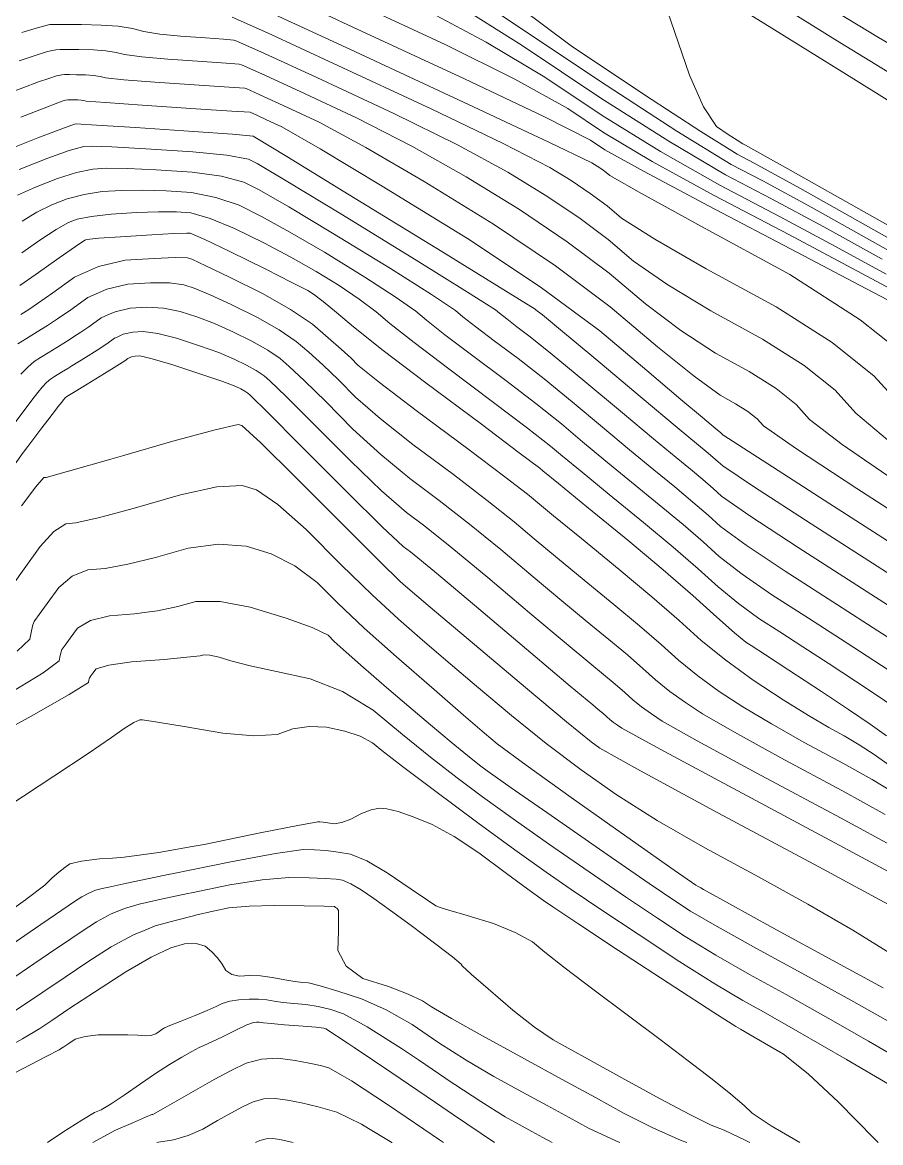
# Model space of a CAD drawing. Header units: inches. Extents: x 1337389 to 1347141, y 407035 to 414577.
# Drawn here: x 1341690.1 to 1341984.1, y 407035.3 to 407419.3 of the extents above; entities that cross this region are included whole.
import ezdxf

# ---------------------------------------------------------------- set-up
doc = ezdxf.new("R2010")
doc.units = ezdxf.units.IN
doc.header["$MEASUREMENT"] = 0
doc.layers.add('Topo', color=7, linetype='Continuous', lineweight=15, true_color=0x459900)

msp = doc.modelspace()

# ---------------------------------------------------------------- linework, layer by layer
at = {"layer": 'Topo'}
for p, q in [((1341718.5952, 407250.1641, 985), (1341719.102, 407250.301, 985)), ((1341825.7659, 407063.619, 1035), (1341835.157, 407057.2461, 1035))]:
    msp.add_line(p, q, dxfattribs=at)
for points, elevation in [([(1341776.8889, 407430.1019), (1341803.2378, 407417.6491), (1341841.5329, 407399.9331), (1341868.7009, 407387.026), (1341884.7419, 407378.9301), (1341889.6561, 407375.6431), (1341903.1171, 407368.1279), (1341925.1242, 407356.3832), (1341955.678, 407340.41), (1341976.9501, 407329.253), (1341988.9411, 407322.9111)], 890), ([(1341925.9221, 407430.329), (1341944.4411, 407418.8001), (1341971.5022, 407402.0041), (1341989.7611, 407390.6979)], 855), ([(1341805.3178, 407425.4009), (1341834.9792, 407411.6792), (1341858.845, 407399.7941), (1341876.9169, 407389.7461), (1341889.1951, 407381.5352), (1341905.919, 407371.5958), (1341927.0899, 407359.931), (1341952.7081, 407346.5379), (1341972.8479, 407335.8849), (1341987.51, 407327.9709)], 885), ([(1341828.425, 407423.4249), (1341848.99, 407412.562), (1341869.0931, 407400.562), (1341888.734, 407387.426), (1341908.7209, 407375.065), (1341929.0558, 407363.4778), (1341949.738, 407352.666), (1341968.745, 407342.517), (1341986.079, 407333.0321)], 880), ([(1341839.135, 407425.3301), (1341861.268, 407411.378), (1341888.2718, 407393.3181), (1341911.5242, 407378.5331), (1341931.022, 407367.0261), (1341946.7671, 407358.7939), (1341964.6431, 407349.1502), (1341984.6479, 407338.0919)], 875), ([(1341860.5191, 407424.422), (1341878.125, 407411.27), (1341903.6029, 407394.2299), (1341922.5459, 407381.847), (1341934.9542, 407374.1202), (1341940.8268, 407371.0499), (1341956.4381, 407362.414), (1341981.7862, 407348.2121), (1342016.8729, 407328.4452)], 865), ([(1341910.069, 407426.1111), (1341913.4689, 407416.1079), (1341918.6298, 407401.2099), (1341923.4251, 407390.3718), (1341927.8541, 407383.5939), (1341931.919, 407380.876), (1341934.941, 407378.9003), (1341936.9201, 407377.6679), (1341937.8571, 407377.178), (1341952.3351, 407369.0459), (1341980.3551, 407353.2719), (1342021.9169, 407329.8569)], 860), ([(1341947.2691, 407426.6761), (1341970.2259, 407412.4269), (1341986.591, 407402.3951)], 850), ([(1341991.533, 407287.447), (1341981.9398, 407298.064), (1341967.5499, 407309.5011), (1341948.362, 407321.7599), (1341924.3751, 407334.8409), (1341906.7231, 407344.968), (1341895.407, 407352.1407), (1341890.4261, 407356.3612), (1341884.6679, 407360.673), (1341878.131, 407365.0751), (1341870.8171, 407369.5679), (1341854.807, 407377.7482), (1341830.101, 407389.614), (1341796.6981, 407405.167), (1341773.987, 407415.652), (1341761.966, 407421.07)], 900), ([(1341995.302, 407302.9648), (1341977.174, 407317.3742), (1341953.0009, 407332.817), (1341922.7829, 407349.295), (1341902.2239, 407360.632), (1341891.323, 407366.827), (1341890.079, 407367.88), (1341888.642, 407368.956), (1341887.011, 407370.055), (1341885.185, 407371.1761), (1341870.4819, 407378.203), (1341842.9011, 407391.1358), (1341802.442, 407409.9739), (1341774.9331, 407422.6751)], 895), ([(1341853.4431, 407422.194), (1341887.8111, 407399.2092), (1341914.326, 407382.0019), (1341932.9879, 407370.573), (1341943.797, 407364.922), (1341960.5399, 407355.7821), (1341983.2169, 407343.1521), (1342011.828, 407327.0329)], 870), ([(1341968.9501, 407422.8509), (1341983.4212, 407414.0929), (1341993.5099, 407408.2789)], 845), ([(1341689.849, 407415.8282), (1341695.5671, 407417.5909), (1341699.4471, 407418.5089), (1341701.4899, 407418.5829), (1341705.103, 407418.5859), (1341710.287, 407418.519), (1341717.042, 407418.3809), (1341722.8538, 407417.945), (1341727.7241, 407417.21), (1341731.6521, 407416.1771), (1341737.1461, 407415.3001), (1341744.2071, 407414.5809), (1341752.834, 407414.018), (1341758.935, 407413.5511), (1341762.5101, 407413.1791), (1341763.5599, 407412.903), (1341773.041, 407408.6299), (1341790.9551, 407400.36), (1341817.3009, 407388.0931), (1341839.1319, 407377.2929), (1341856.4491, 407367.96), (1341869.2521, 407360.0952), (1341880.693, 407352.3891), (1341890.7731, 407344.8428), (1341899.4921, 407337.456), (1341911.2231, 407329.3029), (1341925.966, 407320.386), (1341943.7219, 407310.703), (1341957.927, 407301.6291), (1341968.579, 407293.1619), (1341975.6801, 407285.3029), (1341986.486, 407276.1649)], 905), ([(1341688.939, 407406.0599), (1341694.47, 407407.9677), (1341698.6561, 407409.2588), (1341701.497, 407409.9309), (1341702.993, 407409.9849), (1341705.6379, 407409.9869), (1341709.4331, 407409.938), (1341714.378, 407409.837), (1341718.633, 407409.5179), (1341722.1981, 407408.9803), (1341725.0739, 407408.224), (1341730.9539, 407407.461), (1341739.8379, 407406.6912), (1341751.7279, 407405.9161), (1341759.9099, 407405.3312), (1341764.385, 407404.9378), (1341765.1531, 407404.7359), (1341772.0949, 407401.6071), (1341785.2108, 407395.5518), (1341804.4999, 407386.5709), (1341823.457, 407376.837), (1341842.081, 407366.3521), (1341860.3729, 407355.1149), (1341876.7191, 407344.1059), (1341891.1198, 407333.324), (1341903.5761, 407322.77), (1341915.722, 407313.639), (1341927.5581, 407305.931), (1341939.083, 407299.6462), (1341948.303, 407293.756), (1341955.218, 407288.2599), (1341959.827, 407283.1591), (1341970.9219, 407274.6081), (1341988.5039, 407262.606)], 910), ([(1341682.879, 407394.0798), (1341690.1801, 407396.8889), (1341695.5851, 407398.8981), (1341699.092, 407400.108), (1341701.7459, 407400.9261), (1341703.5468, 407401.3533), (1341704.4952, 407401.387), (1341706.1729, 407401.388), (1341708.5791, 407401.3569), (1341711.7141, 407401.2932), (1341714.4121, 407401.0909), (1341716.6731, 407400.75), (1341718.496, 407400.27), (1341724.7621, 407399.621), (1341735.4701, 407398.8021), (1341750.6209, 407397.814), (1341760.8851, 407397.112), (1341766.26, 407396.697), (1341766.7471, 407396.569), (1341771.15, 407394.585), (1341779.467, 407390.745), (1341791.7, 407385.0491), (1341807.7819, 407376.3821), (1341827.713, 407364.7442), (1341851.4931, 407350.136), (1341872.7439, 407335.823), (1341891.467, 407321.8062), (1341907.6609, 407308.0849), (1341920.222, 407297.9749), (1341929.1489, 407291.4769), (1341934.4441, 407288.5889), (1341938.6801, 407285.883), (1341941.8561, 407283.3581), (1341943.9739, 407281.0149), (1341955.359, 407273.05), (1341976.011, 407259.4631), (1342005.9311, 407240.2542)], 915), ([(1341689.569, 407386.8399), (1341697.516, 407389.934), (1341702.23, 407391.7369), (1341703.7131, 407392.248), (1341704.8362, 407392.5941), (1341705.5969, 407392.7741), (1341705.9982, 407392.7888), (1341706.707, 407392.7888), (1341707.725, 407392.7761), (1341709.0509, 407392.749), (1341710.1911, 407392.664), (1341711.147, 407392.5202), (1341711.9181, 407392.317), (1341718.5699, 407391.781), (1341731.102, 407390.9131), (1341749.515, 407389.7121), (1341761.859, 407388.893), (1341768.1349, 407388.4561), (1341768.341, 407388.4021), (1341770.2038, 407387.5629), (1341773.724, 407385.938), (1341778.9, 407383.527), (1341792.107, 407375.927), (1341813.3451, 407363.1369), (1341842.6141, 407345.1558), (1341867.4839, 407328.629), (1341887.9559, 407313.5561), (1341904.0299, 407299.937), (1341915.736, 407290.0259), (1341923.073, 407283.825), (1341926.0411, 407281.3329), (1341928.1349, 407279.5781), (1341929.3542, 407278.5599), (1341929.6978, 407278.2801), (1341929.9939, 407278.0321), (1341930.2421, 407277.8169), (1341930.4419, 407277.635), (1341941.954, 407270.2089), (1341964.779, 407255.537), (1341998.9161, 407233.6201)], 920), ([(1341989.0581, 407228.9672), (1341960.3159, 407247.4201), (1341940.6432, 407260.186), (1341930.0412, 407267.2649), (1341928.5079, 407268.658), (1341926.6079, 407270.3021), (1341924.3421, 407272.1981), (1341921.7081, 407274.3458), (1341914.4158, 407280.4259), (1341902.464, 407290.439), (1341885.8529, 407304.3838), (1341874.4581, 407313.9209), (1341868.278, 407319.0499), (1341867.313, 407319.7689), (1341866.5709, 407320.334), (1341866.051, 407320.744), (1341865.7541, 407320.999), (1341854.987, 407327.6619), (1341833.7501, 407340.731), (1341802.0439, 407360.2091), (1341780.6982, 407373.297), (1341769.7129, 407379.996), (1341769.088, 407380.3051), (1341762.0677, 407380.943), (1341748.652, 407381.9081), (1341728.8399, 407383.1999), (1341715.4509, 407384.0512), (1341708.4841, 407384.4599), (1341707.939, 407384.4258), (1341703.5679, 407382.832), (1341695.3711, 407379.6771), (1341683.3481, 407374.9621)], 925), ([(1341688.961, 407368.887), (1341698.7289, 407372.7179), (1341706.1021, 407375.325), (1341711.08, 407376.707), (1341713.664, 407376.8659), (1341720.7512, 407376.622), (1341732.342, 407375.975), (1341748.438, 407374.9249), (1341760.158, 407373.734), (1341767.5039, 407372.402), (1341770.475, 407370.929), (1341781.042, 407364.6728), (1341799.2041, 407353.6329), (1341824.963, 407337.809), (1341842.605, 407326.8571), (1341852.131, 407320.7779), (1341853.5412, 407319.5701), (1341856.004, 407317.6281), (1341859.52, 407314.9522), (1341864.0891, 407311.5418), (1341871.6329, 407305.4929), (1341882.1518, 407296.8041), (1341895.646, 407285.475), (1341906.283, 407276.584), (1341914.0631, 407270.1321), (1341918.9862, 407266.1169), (1341923.223, 407262.573), (1341926.774, 407259.4989), (1341929.6399, 407256.8959), (1341939.332, 407250.1631), (1341955.8521, 407239.303), (1341979.199, 407224.3129), (1341996.0629, 407213.4711)], 930), ([(1341688.423, 407360.0349), (1341694.5751, 407362.8121), (1341702.0869, 407365.7591), (1341708.6359, 407367.8171), (1341714.221, 407368.9891), (1341718.8429, 407369.2729), (1341726.0511, 407369.1932), (1341735.8441, 407368.7499), (1341748.2228, 407367.9421), (1341758.2479, 407366.5251), (1341765.92, 407364.4981), (1341771.2371, 407361.8631), (1341781.385, 407356.0491), (1341796.365, 407347.0571), (1341816.1751, 407334.887), (1341830.2232, 407326.053), (1341838.508, 407320.5559), (1341841.0299, 407318.395), (1341845.4359, 407314.9211), (1341851.7261, 407310.1339), (1341859.8998, 407304.0349), (1341868.8079, 407297.0641), (1341878.451, 407289.223), (1341888.828, 407280.5111), (1341898.1499, 407272.7431), (1341906.4169, 407265.9171), (1341913.6299, 407260.0359), (1341919.8369, 407254.843), (1341925.0399, 407250.34), (1341929.2391, 407246.5261), (1341938.0219, 407240.1409), (1341951.3889, 407231.1861), (1341969.3409, 407219.66), (1341983.2151, 407210.7292), (1341993.0109, 407204.3921)], 935), ([(1341689.9861, 407351.161), (1341695.0359, 407354.192), (1341700.189, 407356.738), (1341705.4458, 407358.799), (1341711.1702, 407360.3098), (1341717.363, 407361.2699), (1341724.0231, 407361.68), (1341731.351, 407361.764), (1341739.346, 407361.5241), (1341748.0088, 407360.9591), (1341756.3389, 407359.3161), (1341764.3352, 407356.595), (1341771.999, 407352.796), (1341781.7279, 407347.4249), (1341793.525, 407340.4809), (1341807.3879, 407331.9651), (1341817.8408, 407325.2488), (1341824.8849, 407320.335), (1341828.52, 407317.2199), (1341834.869, 407312.2139), (1341843.933, 407305.317), (1341855.7109, 407296.527), (1341865.984, 407288.6351), (1341874.7499, 407281.6419), (1341882.01, 407275.547), (1341890.0171, 407268.9011), (1341898.7719, 407261.7031), (1341908.2738, 407253.9549), (1341916.452, 407247.1139), (1341923.307, 407241.1811), (1341928.8378, 407236.1561), (1341936.7109, 407230.118), (1341946.9261, 407223.0681), (1341959.4828, 407215.006), (1341970.3681, 407207.9871), (1341979.5798, 407202.0101), (1341987.119, 407197.0751)], 940), ([(1341689.8811, 407340.305), (1341696.3421, 407344.8959), (1341701.6489, 407348.3481), (1341705.803, 407350.6631), (1341708.804, 407351.8399), (1341713.704, 407352.8029), (1341720.5041, 407353.552), (1341729.203, 407354.0862), (1341736.651, 407354.3352), (1341742.8479, 407354.299), (1341747.7948, 407353.976), (1341754.429, 407352.1069), (1341762.7511, 407348.6911), (1341772.7611, 407343.729), (1341782.0721, 407338.801), (1341790.6849, 407333.9051), (1341798.5999, 407329.0431), (1341805.4589, 407324.4451), (1341811.262, 407320.1131), (1341816.009, 407316.046), (1341824.3022, 407309.5081), (1341836.139, 407300.4991), (1341851.522, 407289.019), (1341863.1589, 407280.2071), (1341871.0489, 407274.061), (1341875.1921, 407270.583), (1341881.884, 407265.0589), (1341891.126, 407257.4891), (1341902.9179, 407247.8729), (1341913.067, 407239.3839), (1341921.5733, 407232.022), (1341928.4371, 407225.7861), (1341935.3999, 407220.0959), (1341942.4619, 407214.951), (1341949.6251, 407210.3531), (1341957.5199, 407205.245), (1341966.1481, 407199.6279), (1341975.51, 407193.5013), (1341983.2891, 407188.3169), (1341989.4878, 407184.076)], 945), ([(1341986.1141, 407174.7291), (1341980.598, 407178.6681), (1341973.194, 407183.7338), (1341963.9, 407189.926), (1341952.717, 407197.245), (1341944.6719, 407202.503), (1341939.767, 407205.6991), (1341937.9991, 407206.8341), (1341934.0889, 407210.073), (1341928.0361, 407215.4159), (1341919.8389, 407222.8622), (1341909.6809, 407231.655), (1341897.5623, 407241.7919), (1341883.4811, 407253.2751), (1341873.751, 407261.217), (1341868.374, 407265.6191), (1341867.347, 407266.4811), (1341860.3341, 407271.778), (1341847.3339, 407281.5121), (1341828.3461, 407295.681), (1341813.7338, 407306.801), (1341803.4991, 407314.8709), (1341797.64, 407319.8919), (1341793.078, 407323.6409), (1341789.8132, 407326.1211), (1341787.8451, 407327.3289), (1341782.4151, 407330.1769), (1341773.5218, 407334.6631), (1341761.1671, 407340.7882), (1341752.5199, 407344.898), (1341747.5811, 407346.993), (1341746.3501, 407347.073), (1341741.9509, 407346.907), (1341734.3821, 407346.493), (1341723.645, 407345.8331), (1341716.2381, 407345.295), (1341712.1621, 407344.88), (1341711.417, 407344.5879), (1341708.2618, 407342.5051), (1341702.698, 407338.6302), (1341694.7241, 407332.965), (1341689.2201, 407329.0652)], 950), ([(1341987.027, 407164.6572), (1341981.9478, 407168.284), (1341976.8079, 407171.642), (1341971.609, 407174.7329), (1341966.3501, 407177.5551), (1341959.412, 407181.683), (1341950.7941, 407187.1169), (1341940.4959, 407193.8571), (1341931.115, 407200.636), (1341922.652, 407207.4542), (1341915.1051, 407214.3121), (1341905.749, 407222.4099), (1341894.5852, 407231.7492), (1341881.612, 407242.3291), (1341872.0389, 407250.1641), (1341865.8639, 407255.2528), (1341863.0889, 407257.5981), (1341855.3559, 407263.5511), (1341842.6649, 407273.113), (1341825.017, 407286.2839), (1341812.4701, 407295.8499), (1341805.0229, 407301.8111), (1341802.678, 407304.167), (1341799.2991, 407307.2941), (1341794.8851, 407311.1909), (1341789.437, 407315.8591), (1341781.975, 407320.87), (1341772.5, 407326.223), (1341761.0109, 407331.9179), (1341752.875, 407335.87), (1341748.0929, 407338.0792), (1341746.665, 407338.545), (1341742.3839, 407338.65), (1341735.252, 407338.3961), (1341725.2679, 407337.7819), (1341716.141, 407335.6179), (1341707.872, 407331.9032), (1341700.461, 407326.637), (1341695.2372, 407322.9538), (1341692.201, 407320.8528), (1341691.3521, 407320.333), (1341689.5249, 407319.1971)], 955), ([(1341688.5141, 407309.0559), (1341691.49, 407310.9211), (1341694.178, 407312.596), (1341696.579, 407314.0791), (1341698.6931, 407315.3719), (1341702.0439, 407317.6139), (1341706.633, 407320.805), (1341712.46, 407324.945), (1341718.961, 407327.865), (1341726.1371, 407329.5671), (1341733.9871, 407330.0499), (1341740.4081, 407329.9839), (1341745.401, 407329.3711), (1341748.9661, 407328.209), (1341754.3529, 407325.9419), (1341761.5631, 407322.5691), (1341770.596, 407318.092), (1341778.046, 407313.8831), (1341783.912, 407309.944), (1341788.196, 407306.2739), (1341793.0009, 407301.8679), (1341798.3271, 407296.7279), (1341804.1741, 407290.853), (1341812.6971, 407283.4861), (1341823.8961, 407274.6239), (1341837.7701, 407264.2699), (1341849.3241, 407255.4211), (1341858.557, 407248.077), (1341865.4689, 407242.2371), (1341873.4771, 407235.5712), (1341882.579, 407228.0801), (1341892.777, 407219.7642), (1341901.5529, 407212.423), (1341908.907, 407206.0571), (1341914.84, 407200.6661), (1341921.4931, 407195.3058), (1341928.8671, 407189.978), (1341936.961, 407184.6792), (1341946.7159, 407178.8079), (1341958.1309, 407172.3649), (1341971.206, 407165.3479), (1341981.254, 407159.7201), (1341988.2739, 407155.4799)], 960), ([(1341719.3011, 407318.9979), (1341721.7821, 407320.1131), (1341727.0061, 407321.352), (1341732.722, 407321.7041), (1341738.4321, 407321.319), (1341744.1379, 407320.1969), (1341749.8382, 407318.339), (1341755.831, 407316.014), (1341762.1161, 407313.2211), (1341768.692, 407309.9612), (1341774.1171, 407306.8958), (1341778.388, 407304.0281), (1341781.507, 407301.3559), (1341786.7031, 407296.4431), (1341793.975, 407289.2899), (1341803.325, 407279.8959), (1341812.925, 407271.1211), (1341822.775, 407262.9649), (1341832.875, 407255.4281), (1341843.2908, 407247.291), (1341854.0239, 407238.555), (1341865.0739, 407229.22), (1341874.915, 407220.979), (1341883.5462, 407213.8321), (1341890.9692, 407207.778), (1341897.3571, 407202.435), (1341902.709, 407197.8018), (1341907.0269, 407193.8779), (1341911.8699, 407189.977), (1341917.2369, 407186.098), (1341923.129, 407182.242), (1341934.021, 407175.9339), (1341949.9121, 407167.174), (1341970.8029, 407155.963), (1341985.699, 407147.7968)], 965), ([(1341710.1009, 407313.1271), (1341712.8058, 407314.972), (1341717.0481, 407317.986), (1341719.3011, 407318.9979)], 965), ([(1341689.553, 407298.6861), (1341691.8579, 407301.1381), (1341694.0951, 407303.0429), (1341696.2612, 407304.401), (1341698.8319, 407305.9949), (1341701.8061, 407307.825), (1341705.1851, 407309.891), (1341708.8509, 407312.274), (1341710.1009, 407313.1271)], 965), ([(1341722.241, 407311.2989), (1341724.6021, 407312.3611), (1341727.8762, 407313.137), (1341731.4571, 407313.357), (1341736.456, 407312.653), (1341742.8742, 407311.023), (1341750.7111, 407308.4689), (1341757.3089, 407306.085), (1341762.668, 407303.8719), (1341766.789, 407301.8291), (1341770.187, 407299.9091), (1341772.8641, 407298.1119), (1341774.8181, 407296.438), (1341780.4051, 407291.0178), (1341789.6241, 407281.8511), (1341802.4761, 407268.9391), (1341813.1531, 407258.757), (1341821.6541, 407251.3052), (1341827.979, 407246.585), (1341837.259, 407239.161), (1341849.4922, 407229.0339), (1341864.6789, 407216.2029), (1341876.353, 407206.3861), (1341884.5132, 407199.5831), (1341889.1609, 407195.793), (1341893.1599, 407192.4471), (1341896.5119, 407189.5457), (1341899.2152, 407187.09), (1341902.247, 407184.647), (1341905.6079, 407182.2189), (1341909.2968, 407179.804), (1341921.3251, 407173.059), (1341941.6929, 407161.9839), (1341970.3999, 407146.5781), (1341990.145, 407135.8739)], 970), ([(1341705.609, 407300.6969), (1341707.0331, 407301.571), (1341711.677, 407304.4111), (1341715.658, 407306.934), (1341718.978, 407309.1401), (1341721.6361, 407311.0281), (1341722.241, 407311.2989)], 970), ([(1341702.238, 407287.496), (1341703.508, 407289.1559), (1341704.1083, 407289.9141), (1341704.691, 407290.534), (1341705.2569, 407291.0162), (1341705.805, 407291.3591), (1341708.139, 407292.793), (1341712.26, 407295.3159), (1341718.168, 407298.9301), (1341722.4651, 407301.5942), (1341725.15, 407303.3068), (1341726.2238, 407304.0701), (1341727.422, 407304.6079), (1341728.7449, 407304.922), (1341730.192, 407305.0112), (1341731.2919, 407304.7479)], 975), ([(1341731.2919, 407304.7479), (1341734.4798, 407303.9872), (1341741.6111, 407301.85), (1341751.583, 407298.5991), (1341758.787, 407296.1571), (1341763.221, 407294.5241), (1341764.8851, 407293.6979), (1341766.258, 407292.9231), (1341767.3389, 407292.197), (1341768.1291, 407291.52), (1341774.1069, 407285.592), (1341785.273, 407274.4129), (1341801.6269, 407257.981), (1341813.3801, 407246.392), (1341820.533, 407239.6461), (1341823.084, 407237.742), (1341831.2268, 407231.031), (1341844.9599, 407219.512), (1341864.2839, 407203.1871), (1341877.791, 407191.7941), (1341885.4809, 407185.334), (1341887.3532, 407183.8072), (1341888.964, 407182.46), (1341890.314, 407181.2909), (1341891.403, 407180.3009), (1341892.6249, 407179.3169), (1341893.9781, 407178.3389), (1341895.464, 407177.366), (1341908.6299, 407170.1852), (1341933.4741, 407156.7929), (1341969.997, 407137.1931), (1341994.5899, 407123.952)], 975), ([(1341687.4099, 407282.0369), (1341690.6319, 407286.2901), (1341693.2759, 407289.7519), (1341695.3432, 407292.4221), (1341696.8297, 407294.3), (1341698.2751, 407295.8361), (1341699.6759, 407297.029), (1341701.033, 407297.8799), (1341703.4859, 407299.3938), (1341705.609, 407300.6969)], 970), ([(1341696.7511, 407280.272), (1341698.808, 407282.9869), (1341701.7411, 407286.847), (1341702.238, 407287.496)], 975), ([(1341724.3169, 407270.6862), (1341741.5739, 407275.6781), (1341756.1449, 407279.656), (1341764.0288, 407281.4629), (1341765.2251, 407281.0971), (1341771.726, 407275.1231), (1341783.532, 407263.54), (1341800.6421, 407246.3479), (1341812.6501, 407234.364), (1341819.5579, 407227.588), (1341821.363, 407226.021), (1341829.1121, 407219.4469), (1341842.803, 407207.865), (1341862.4379, 407191.2779), (1341876.5069, 407179.5291), (1341885.0089, 407172.6179), (1341887.946, 407170.5472), (1341901.9179, 407162.718), (1341926.9261, 407149.1309), (1341962.9681, 407129.7881), (1341988.1359, 407116.194)], 980), ([(1341686.0779, 407265.8679), (1341688.136, 407268.7492), (1341690.356, 407271.847), (1341690.4822, 407272.0061), (1341691.9329, 407273.916), (1341694.7079, 407277.5762), (1341696.7511, 407280.272)], 975), ([(1341692.2171, 407256.9121), (1341694.5421, 407259.995), (1341697.3849, 407263.243), (1341698.2211, 407263.311), (1341705.864, 407265.405), (1341720.3149, 407269.5279), (1341724.3169, 407270.6862)], 980), ([(1341719.102, 407250.301), (1341727.9751, 407252.6911), (1341744.2198, 407257.391), (1341756.687, 407260.025), (1341765.375, 407260.5921), (1341770.2841, 407259.0938), (1341777.592, 407254.0408), (1341787.2979, 407245.4331), (1341799.4029, 407233.2699), (1341809.9331, 407223.026), (1341818.887, 407214.701), (1341826.2651, 407208.295), (1341835.178, 407200.6499), (1341845.6269, 407191.7659), (1341857.6099, 407181.6419), (1341869.587, 407172.0801), (1341881.556, 407163.08), (1341893.5191, 407154.643), (1341907.633, 407145.7231), (1341923.898, 407136.3219), (1341942.314, 407126.4382), (1341959.2201, 407117.0151), (1341974.6161, 407108.055), (1341988.501, 407099.5549)], 985), ([(1341689.693, 407253.565), (1341692.2171, 407256.9121)], 980), ([(1341686.9569, 407226.8389), (1341690.6859, 407232.0239), (1341696.0881, 407239.5969), (1341700.8269, 407244.7359), (1341704.9029, 407247.4429), (1341708.3158, 407247.717), (1341716.0069, 407249.4671), (1341718.5952, 407250.1641)], 985), ([(1341688.2671, 407203.739), (1341692.5891, 407207.848), (1341693.1677, 407210.755), (1341693.6471, 407212.7929), (1341694.0281, 407213.9611), (1341694.3081, 407214.2609), (1341695.811, 407216.305), (1341698.5359, 407220.0941), (1341702.484, 407225.628), (1341707.1119, 407229.4769), (1341712.421, 407231.643), (1341718.4111, 407232.124), (1341726.1492, 407233.528), (1341735.6339, 407235.855), (1341746.8659, 407239.1039), (1341757.228, 407240.3932), (1341766.721, 407239.7219), (1341775.3431, 407237.0899), (1341783.4582, 407232.9581), (1341791.0651, 407227.3251), (1341798.1649, 407220.1912), (1341807.215, 407211.688), (1341818.2159, 407201.8139), (1341831.1671, 407190.5698), (1341841.2449, 407181.8541), (1341848.45, 407175.6661), (1341852.7821, 407172.0061), (1341862.667, 407164.6309), (1341878.1031, 407153.5431), (1341899.092, 407138.7391), (1341913.3471, 407128.7289), (1341920.8698, 407123.5117), (1341921.6588, 407123.088), (1341922.5161, 407122.6028), (1341923.439, 407122.0579), (1341924.4301, 407121.4518), (1341932.3679, 407117.0872), (1341947.2539, 407108.964), (1341969.0878, 407097.082), (1341985.015, 407088.361)], 990), ([(1341786.1149, 407213.03), (1341780.4021, 407215.0869), (1341768.0672, 407218.852), (1341757.77, 407220.7621), (1341749.5119, 407220.818), (1341743.293, 407219.0179), (1341736.291, 407217.5889), (1341732.6941, 407217.0999)], 995), ([(1341732.6941, 407217.0999), (1341728.5068, 407216.531), (1341719.9391, 407215.8419), (1341713.397, 407214.2178), (1341708.8791, 407211.6589), (1341706.3859, 407208.1639), (1341704.6641, 407205.771), (1341703.7151, 407204.4798), (1341703.5379, 407204.2909), (1341703.2981, 407203.5519), (1341702.9948, 407202.265), (1341702.6292, 407200.4289), (1341697.172, 407196.3292), (1341686.622, 407189.9659), (1341670.9811, 407181.3391), (1341658.3429, 407174.4811), (1341648.709, 407169.3911), (1341642.077, 407166.0699), (1341632.4959, 407162.1759), (1341619.965, 407157.7079), (1341606.2359, 407153.2369)], 995), ([(1341987.4932, 407076.4571), (1341974.931, 407083.5539), (1341959.6511, 407091.9999), (1341941.654, 407101.7939), (1341928.106, 407109.339), (1341919.008, 407114.636), (1341914.3601, 407117.6848), (1341904.8478, 407124.162), (1341890.4699, 407134.0682), (1341871.2289, 407147.403), (1341857.5209, 407156.9471), (1341849.346, 407162.6997), (1341846.7059, 407164.6618), (1341842.5769, 407167.947), (1341836.9579, 407172.5538), (1341829.851, 407178.4831), (1341822.4771, 407184.725), (1341814.8359, 407191.2779), (1341806.9279, 407198.1432), (1341800.958, 407203.4221), (1341796.9259, 407207.1132), (1341794.8319, 407209.217), (1341789.3241, 407211.8749), (1341786.1149, 407213.03)], 995), ([(1341673.566, 407170.7618), (1341693.0419, 407181.5039), (1341706.076, 407188.92), (1341712.6699, 407193.0112), (1341712.8218, 407193.7761), (1341712.949, 407194.3121), (1341713.049, 407194.62), (1341713.122, 407194.699), (1341713.518, 407195.237), (1341714.2349, 407196.2339), (1341715.274, 407197.69), (1341719.6821, 407198.9601), (1341727.4571, 407200.0419), (1341738.602, 407200.9379), (1341746.433, 407201.6511), (1341750.9521, 407202.182), (1341752.1579, 407202.5309), (1341754.3171, 407202.3499), (1341757.429, 407201.639), (1341761.4931, 407200.399), (1341768.0561, 407198.7601), (1341777.1179, 407196.723), (1341788.6779, 407194.288), (1341799.7218, 407189.8809), (1341810.25, 407183.5008), (1341820.2612, 407175.1489), (1341829.844, 407167.419), (1341838.9988, 407160.3109), (1341847.7272, 407153.8238), (1341858.1801, 407146.2868), (1341870.36, 407137.6999), (1341884.267, 407128.0631), (1341896.7091, 407119.5581), (1341907.688, 407112.1861), (1341917.2009, 407105.946), (1341927.7278, 407099.5082), (1341939.2691, 407092.8738), (1341951.822, 407086.0431), (1341965.3829, 407078.457), (1341979.9519, 407070.115), (1341995.5279, 407061.019)], 1000), ([(1341685.368, 407150.7712), (1341700.8069, 407160.91), (1341712.553, 407168.697), (1341720.606, 407174.1322), (1341724.9652, 407177.2169), (1341728.1899, 407179.261), (1341730.281, 407180.2641), (1341731.2379, 407180.2269), (1341736.3049, 407179.4391), (1341745.4829, 407177.8979), (1341758.771, 407175.6048), (1341769.399, 407174.7082), (1341777.3681, 407175.206), (1341782.678, 407177.099), (1341788.31, 407177.9198), (1341794.2663, 407177.67), (1341800.545, 407176.3471), (1341805.804, 407174.57), (1341810.0421, 407172.3392), (1341813.261, 407169.6539), (1341820.3441, 407164.194), (1341831.2929, 407155.959), (1341846.107, 407144.9481), (1341858.84, 407135.6278), (1341869.4919, 407127.998), (1341878.0631, 407122.0579), (1341888.5709, 407114.9539), (1341901.0151, 407106.6862), (1341915.395, 407097.2551), (1341927.351, 407089.677), (1341936.8829, 407083.9541), (1341943.9931, 407080.0859), (1341955.8349, 407073.3591), (1341972.4111, 407063.7731), (1341993.72, 407051.3289)], 1005), ([(1341748.2691, 407136.7909), (1341752.385, 407137.5269), (1341771.517, 407141.4199), (1341784.4858, 407144.011), (1341791.2939, 407145.3002), (1341791.9401, 407145.2881), (1341793.08, 407145.1629), (1341794.712, 407144.9251), (1341796.8379, 407144.5741), (1341799.4739, 407144.9849), (1341802.6199, 407146.158), (1341806.2771, 407148.0931), (1341809.556, 407149.335), (1341812.458, 407149.8861), (1341814.9839, 407149.745), (1341818.828, 407148.7699), (1341823.992, 407146.9601), (1341830.474, 407144.315), (1341837.955, 407140.2028), (1341846.4341, 407134.626), (1341855.9109, 407127.5821), (1341863.307, 407122.139), (1341868.6238, 407118.295), (1341871.8599, 407116.0528), (1341880.4329, 407110.35), (1341894.3419, 407101.1869), (1341913.5878, 407088.5642), (1341926.973, 407079.846), (1341934.4981, 407075.035), (1341936.1631, 407074.1291), (1341939.4509, 407072.253), (1341944.362, 407069.4071), (1341950.8951, 407065.5919), (1341959.3549, 407058.8421), (1341969.7391, 407049.157), (1341982.0501, 407036.5381), (1341983.2663, 407035.2906)], 1010), ([(1341720.897, 407132.812), (1341724.8792, 407133.0767), (1341736.8389, 407134.746), (1341748.2691, 407136.7909)], 1010), ([(1341956.4175, 407035.2906), (1341946.6439, 407041.031), (1341940.1679, 407045.3469), (1341937.377, 407048.008), (1341932.7838, 407051.8959), (1341926.3891, 407057.0101), (1341918.1919, 407063.3509), (1341908.6558, 407070.6101), (1341897.7811, 407078.787), (1341885.5681, 407087.8828), (1341876.0009, 407095.129), (1341869.0811, 407100.5239), (1341864.8079, 407104.069), (1341858.9431, 407107.346), (1341851.485, 407110.3551), (1341842.4351, 407113.0961), (1341836.235, 407114.992), (1341832.8861, 407116.0419), (1341832.3861, 407116.2449), (1341832.0241, 407116.3831), (1341831.799, 407116.4541), (1341831.7108, 407116.4589), (1341828.8808, 407118.3551), (1341823.311, 407122.1421), (1341814.9991, 407127.8199), (1341808.0471, 407131.838), (1341802.4561, 407134.1961), (1341798.2259, 407134.895), (1341794.124, 407135.3839), (1341790.1509, 407135.665), (1341786.3061, 407135.737), (1341776.7649, 407134.3661), (1341761.5281, 407131.55), (1341741.2901, 407127.4321)], 1015), ([(1341691.132, 407118.5539), (1341691.181, 407118.5881), (1341697.7239, 407123.5518), (1341700.2691, 407126.012), (1341702.5559, 407128.039), (1341704.586, 407129.635), (1341706.358, 407130.799), (1341710.3308, 407131.7601), (1341716.5051, 407132.519), (1341720.897, 407132.812)], 1010), ([(1341741.2901, 407127.4321), (1341740.5939, 407127.29), (1341725.887, 407124.2441), (1341719.68, 407122.9009)], 1015), ([(1341939.3067, 407035.2906), (1341937.9609, 407035.9999), (1341930.5651, 407039.5879), (1341926.123, 407041.307), (1341918.7892, 407044.8722), (1341908.5608, 407050.2839), (1341895.4399, 407057.541), (1341884.9541, 407063.3271), (1341877.103, 407067.642), (1341871.8872, 407070.4849), (1341865.566, 407074.822), (1341858.1399, 407080.652), (1341849.6098, 407087.974), (1341843.8139, 407093.05), (1341840.7529, 407095.8791), (1341840.4261, 407096.462), (1341837.4012, 407098.952), (1341831.679, 407103.351), (1341823.2588, 407109.6581), (1341816.1999, 407114.85), (1341810.504, 407118.926), (1341806.1691, 407121.8871), (1341802.5651, 407123.9789), (1341799.6909, 407125.202), (1341797.548, 407125.5561), (1341793.7711, 407125.836), (1341788.361, 407126.042), (1341781.3179, 407126.1741), (1341772.2419, 407125.3711), (1341761.1331, 407123.6331), (1341747.991, 407120.9581), (1341746.693, 407120.68)], 1020), ([(1341719.68, 407122.9009), (1341717.4069, 407122.4099), (1341715.154, 407121.79), (1341712.8279, 407120.839), (1341710.4289, 407119.5581), (1341707.957, 407117.9461), (1341701.44, 407113.5321), (1341696.3799, 407110.075)], 1015), ([(1341746.693, 407120.68), (1341737.6499, 407118.7409), (1341730.1109, 407116.9801), (1341725.793, 407115.7899)], 1020), ([(1341672.9071, 407105.8159), (1341680.6389, 407111.12), (1341691.132, 407118.5539)], 1010), ([(1341917.7952, 407035.2906), (1341915.849, 407036.044), (1341906.089, 407040.367), (1341896.286, 407045.251), (1341886.44, 407050.6971), (1341875.06, 407056.953), (1341862.144, 407064.0201), (1341847.694, 407071.899), (1341837.055, 407077.8332), (1341830.2279, 407081.8239), (1341827.2131, 407083.8701), (1341822.2899, 407086.181), (1341815.4593, 407088.756), (1341806.7221, 407091.595), (1341800.958, 407095.7171), (1341798.1681, 407101.1209), (1341798.351, 407107.8061), (1341798.4131, 407112.3722), (1341798.3529, 407114.817), (1341798.1701, 407115.142), (1341797.975, 407115.4139), (1341797.767, 407115.6331), (1341797.545, 407115.7989), (1341797.3599, 407115.9359), (1341797.2101, 407116.0429), (1341797.0959, 407116.121), (1341797.0009, 407116.176), (1341796.9259, 407116.2081), (1341796.8691, 407116.217), (1341793.418, 407116.2872), (1341786.571, 407116.4189), (1341776.3299, 407116.6111), (1341767.7189, 407116.377), (1341760.7381, 407115.715), (1341755.3879, 407114.6269), (1341749.4139, 407113.238), (1341748.6761, 407113.0491)], 1025), ([(1341725.793, 407115.7899), (1341725.3729, 407115.675), (1341720.481, 407113.6749), (1341715.4351, 407110.9799), (1341710.2349, 407107.5889), (1341703.0721, 407102.7932), (1341701.534, 407101.7482)], 1020), ([(1341748.6761, 407113.0491), (1341742.8149, 407111.549), (1341735.5908, 407109.559), (1341732.3039, 407108.215)], 1025), ([(1341732.3039, 407108.215), (1341728.1331, 407106.51), (1341720.4411, 407102.401), (1341712.514, 407097.233), (1341704.7041, 407092.0549), (1341697.013, 407086.8699), (1341689.44, 407081.6748), (1341681.866, 407076.9178), (1341674.292, 407072.598), (1341666.7179, 407068.7159), (1341656.9239, 407064.3141), (1341644.91, 407059.3949), (1341630.677, 407053.956), (1341619.0261, 407049.018), (1341609.9561, 407044.5789), (1341603.4681, 407040.641), (1341597.899, 407037.5799), (1341593.248, 407035.397), (1341592.9436, 407035.2906)], 1025), ([(1341696.3799, 407110.075), (1341690.877, 407106.3149), (1341678.0449, 407097.5139)], 1015), ([(1341682.178, 407066.564), (1341690.0569, 407070.838), (1341696.025, 407074.3651), (1341700.0808, 407077.147), (1341706.3372, 407081.317), (1341714.7919, 407086.876), (1341725.4459, 407093.8231), (1341734.136, 407098.8909), (1341740.8589, 407102.0809), (1341745.6169, 407103.3911), (1341749.5512, 407103.5901), (1341752.6621, 407102.6769), (1341754.9498, 407100.6529), (1341756.9019, 407098.5819), (1341758.521, 407096.4638), (1341759.8039, 407094.2991), (1341761.7979, 407092.924), (1341764.5031, 407092.3391), (1341767.919, 407092.5449), (1341771.6327, 407092.4111), (1341775.644, 407091.937), (1341779.9519, 407091.1249), (1341783.463, 407090.536), (1341786.1781, 407090.1701), (1341788.094, 407090.0269), (1341792.0791, 407089.0521), (1341798.1309, 407087.2449), (1341806.251, 407084.6061), (1341814.7279, 407080.7689), (1341823.561, 407075.731), (1341832.7512, 407069.495), (1341842.0921, 407063.5849), (1341851.5841, 407058.0011), (1341861.227, 407052.744), (1341869.846, 407048.028), (1341877.4401, 407043.852), (1341884.011, 407040.2181), (1341893.3891, 407035.8609), (1341894.757, 407035.2906)], 1030), ([(1341701.534, 407101.7482), (1341693.9452, 407096.5921), (1341685.6372, 407090.894)], 1020), ([(1341678.0579, 407054.3762), (1341690.0649, 407060.5311), (1341698.249, 407064.757), (1341702.6098, 407067.055), (1341703.149, 407067.4249), (1341704.2539, 407068.1571), (1341705.9269, 407069.254), (1341708.1651, 407070.714), (1341711.5221, 407071.702), (1341715.998, 407072.22), (1341721.5912, 407072.2669), (1341726.136, 407072.231), (1341729.631, 407072.112), (1341732.0771, 407071.911), (1341734.107, 407072.058), (1341735.7219, 407072.554), (1341736.92, 407073.3977), (1341737.815, 407074.0189), (1341738.4052, 407074.4171), (1341738.691, 407074.5928), (1341740.5958, 407075.391), (1341744.1211, 407076.813), (1341749.2638, 407078.8578), (1341753.3819, 407080.5689), (1341756.473, 407081.945), (1341758.539, 407082.9858), (1341761.1048, 407083.752), (1341764.172, 407084.2421), (1341767.7399, 407084.4562), (1341770.957, 407084.441), (1341773.824, 407084.1961), (1341776.34, 407083.7218), (1341779.4021, 407083.302), (1341783.011, 407082.9369), (1341787.1649, 407082.627), (1341791.4041, 407081.943), (1341795.7279, 407080.8842), (1341800.136, 407079.4521), (1341808.1971, 407075.021), (1341819.9091, 407067.5931), (1341825.7659, 407063.619)], 1035), ([(1341803.7629, 407067.8629), (1341801.6661, 407069.274), (1341794.0219, 407074.297), (1341793.3241, 407074.5241), (1341790.728, 407074.834), (1341786.2349, 407075.228), (1341779.8443, 407075.7049), (1341775.3411, 407076.0681), (1341772.728, 407076.3181), (1341772.0041, 407076.4551), (1341771.1789, 407076.525), (1341770.254, 407076.5291), (1341769.2271, 407076.4682), (1341766.953, 407075.6252), (1341763.4299, 407074.0011), (1341758.6601, 407071.5968), (1341754.9299, 407069.775), (1341752.2407, 407068.5359), (1341750.591, 407067.8801), (1341748.0709, 407066.5729), (1341744.6799, 407064.6161), (1341740.4192, 407062.007), (1341735.7079, 407058.9511), (1341730.548, 407055.4479), (1341724.938, 407051.4961), (1341720.4401, 407048.535), (1341717.054, 407046.5641), (1341714.78, 407045.5841), (1341710.4041, 407043.0072), (1341703.925, 407038.8351), (1341698.6525, 407035.2906)], 1040), ([(1341831.5761, 407049.0589), (1341816.258, 407059.4541), (1341803.7629, 407067.8629)], 1040), ([(1341714.1306, 407035.2906), (1341721.9661, 407039.5821), (1341728.0651, 407042.213), (1341732.2291, 407043.9809), (1341734.4582, 407044.8882), (1341734.7529, 407044.9319), (1341737.334, 407046.3501), (1341742.2011, 407049.1418), (1341749.356, 407053.306), (1341755.8221, 407056.9189), (1341761.6011, 407059.9788), (1341766.6931, 407062.4879), (1341772.0361, 407063.89), (1341777.631, 407064.1871), (1341783.477, 407063.3771), (1341788.3341, 407062.565), (1341792.202, 407061.7509), (1341795.0809, 407060.9351), (1341799.5981, 407058.3003)], 1045), ([(1341799.5981, 407058.3003), (1341802.8382, 407056.409), (1341815.47, 407048.1709), (1341827.5751, 407039.9121)], 1045), ([(1341835.157, 407057.2461), (1341835.2739, 407057.167), (1341847.1281, 407049.337), (1341855.4739, 407044.1043), (1341860.31, 407041.467), (1341864.632, 407039.1021), (1341868.4412, 407037.008), (1341871.5472, 407035.2906)], 1035), ([(1341736.1171, 407035.2906), (1341736.736, 407035.4348), (1341741.8089, 407036.206), (1341746.8631, 407037.6942), (1341751.8989, 407039.898), (1341756.9171, 407042.8189), (1341761.4531, 407045.353), (1341765.5071, 407047.4999), (1341769.078, 407049.2589), (1341772.8261, 407050.2429), (1341776.75, 407050.451), (1341780.8509, 407049.883), (1341785.726, 407048.897), (1341791.3768, 407047.494), (1341797.803, 407045.6731), (1341806.232, 407041.6301), (1341808.6619, 407040.1708)], 1050), ([(1341851.8681, 407035.2906), (1341837.7962, 407044.838), (1341831.5761, 407049.0589)], 1040), ([(1341808.6619, 407040.1708), (1341816.6651, 407035.366), (1341816.7756, 407035.2906)], 1050), ([(1341827.5751, 407039.9121), (1341832.9799, 407036.2238), (1341834.3919, 407035.2906)], 1045), ([(1341769.9621, 407035.2906), (1341771.464, 407036.0311), (1341773.6158, 407036.596), (1341775.87, 407036.7149), (1341778.2248, 407036.389), (1341782.8638, 407035.2906)], 1055)]:
    msp.add_lwpolyline(points, dxfattribs=dict(at, elevation=elevation))

doc.saveas('drawing.dxf')
